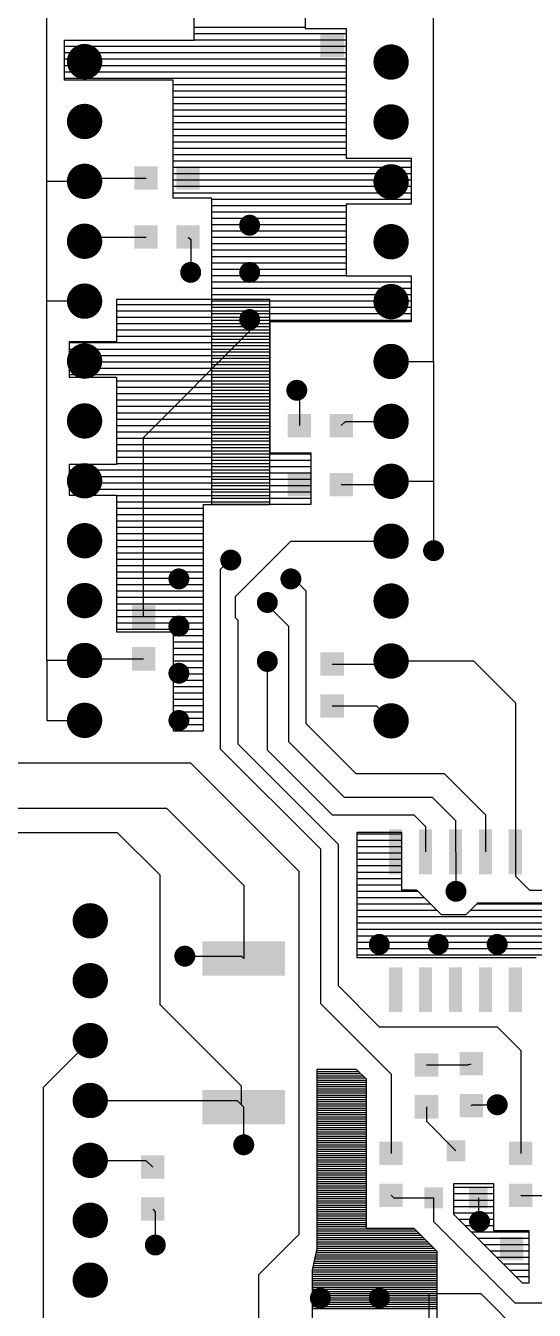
# Model space of a CAD drawing. Extents: x 295 to 953, y 10 to 290.
# Drawn here: x 681.2 to 716.8, y 129.5 to 219.4 of the extents above; entities that cross this region are included whole.
import ezdxf

# ---------------------------------------------------------------- set-up
doc = ezdxf.new("R2010")
doc.units = 0
doc.header["$LTSCALE"] = 5
doc.header["$MEASUREMENT"] = 0
doc.layers.get('0').update_dxf_attribs({"linetype": 'CONTINUOUS', "lineweight": 25})
doc.layers.add('COMP_GB', color=1, linetype='CONTINUOUS')

msp = doc.modelspace()

# ---------------------------------------------------------------- linework, layer by layer
for points, const_width in [([(684.709, 216.901, 1), (685.946, 216.901, 1)], 1.236), ([(706.159, 216.868, 1), (707.396, 216.868, 1)], 1.236), ([(684.709, 212.71, 1), (685.946, 212.71, 1)], 1.236), ([(706.159, 212.677, 1), (707.396, 212.677, 1)], 1.236), ([(684.709, 208.519, 1), (685.946, 208.519, 1)], 1.236), ([(706.159, 208.486, 1), (707.396, 208.486, 1)], 1.236), ([(696.511, 205.45, 1), (697.244, 205.45, 1)], 0.733), ([(684.709, 204.328, 1), (685.946, 204.328, 1)], 1.236), ([(706.159, 204.295, 1), (707.396, 204.295, 1)], 1.236), ([(692.386, 202.15, 1), (693.119, 202.15, 1)], 0.733), ([(696.511, 202.15, 1), (697.244, 202.15, 1)], 0.733), ([(684.709, 200.137, 1), (685.946, 200.137, 1)], 1.236), ([(706.159, 200.104, 1), (707.396, 200.104, 1)], 1.236), ([(696.511, 198.85, 1), (697.244, 198.85, 1)], 0.733), ([(684.709, 195.946, 1), (685.946, 195.946, 1)], 1.236), ([(706.159, 195.913, 1), (707.396, 195.913, 1)], 1.236), ([(699.811, 193.9, 1), (700.544, 193.9, 1)], 0.733), ([(684.709, 191.755, 1), (685.946, 191.755, 1)], 1.236), ([(706.159, 191.722, 1), (707.396, 191.722, 1)], 1.236), ([(684.709, 187.564, 1), (685.946, 187.564, 1)], 1.236), ([(706.159, 187.531, 1), (707.396, 187.531, 1)], 1.236), ([(684.709, 183.373, 1), (685.946, 183.373, 1)], 1.236), ([(706.159, 183.34, 1), (707.396, 183.34, 1)], 1.236), ([(709.381, 182.68, 1), (710.114, 182.68, 1)], 0.733), ([(695.191, 182.02, 1), (695.924, 182.02, 1)], 0.733), ([(691.561, 180.7, 1), (692.294, 180.7, 1)], 0.733), ([(699.398, 180.7, 1), (700.132, 180.7, 1)], 0.733), ([(684.709, 179.182, 1), (685.946, 179.182, 1)], 1.236), ([(706.159, 179.149, 1), (707.396, 179.149, 1)], 1.236), ([(697.748, 179.05, 1), (698.482, 179.05, 1)], 0.733), ([(691.561, 177.4, 1), (692.294, 177.4, 1)], 0.733), ([(684.709, 174.991, 1), (685.946, 174.991, 1)], 1.236), ([(706.159, 174.958, 1), (707.396, 174.958, 1)], 1.236), ([(697.748, 174.925, 1), (698.482, 174.925, 1)], 0.733), ([(691.561, 174.1, 1), (692.294, 174.1, 1)], 0.733), ([(684.709, 170.8, 1), (685.946, 170.8, 1)], 1.236), ([(706.159, 170.767, 1), (707.396, 170.767, 1)], 1.236), ([(691.561, 170.8, 1), (692.294, 170.8, 1)], 0.733), ([(710.948, 158.838, 1), (711.682, 158.838, 1)], 0.733), ([(685.105, 156.775, 1), (686.342, 156.775, 1)], 1.236), ([(705.586, 155.125, 1), (706.319, 155.125, 1)], 0.733), ([(709.711, 155.125, 1), (710.444, 155.125, 1)], 0.733), ([(713.836, 155.125, 1), (714.569, 155.125, 1)], 0.733), ([(691.973, 154.3, 1), (692.707, 154.3, 1)], 0.733), ([(685.105, 152.584, 1), (686.342, 152.584, 1)], 1.236), ([(685.105, 148.393, 1), (686.342, 148.393, 1)], 1.236), ([(685.105, 144.202, 1), (686.342, 144.202, 1)], 1.236), ([(713.836, 143.905, 1), (714.569, 143.905, 1)], 0.733), ([(685.105, 140.011, 1), (686.342, 140.011, 1)], 1.236), ([(696.098, 141.1, 1), (696.832, 141.1, 1)], 0.733), ([(685.105, 135.82, 1), (686.342, 135.82, 1)], 1.236), ([(712.598, 135.738, 1), (713.332, 135.738, 1)], 0.733), ([(689.911, 134.088, 1), (690.644, 134.088, 1)], 0.733), ([(685.105, 131.629, 1), (686.342, 131.629, 1)], 1.236), ([(701.461, 130.375, 1), (702.194, 130.375, 1)], 0.733), ([(705.586, 130.375, 1), (706.319, 130.375, 1)], 0.733)]:
    msp.add_lwpolyline(points, format="xyb", close=True, dxfattribs=dict(const_width=const_width))
for points in [[(703.47, 218.825), (703.47, 217.191), (701.835, 218.825), (701.835, 217.191)], [(690.453, 209.567), (690.453, 207.933), (688.818, 209.567), (688.818, 207.933)], [(693.387, 209.567), (693.387, 207.933), (691.752, 209.567), (691.752, 207.933)], [(690.453, 205.442), (690.453, 203.808), (688.818, 205.442), (688.818, 203.808)], [(693.387, 205.442), (693.387, 203.808), (691.752, 205.442), (691.752, 203.808)], [(701.178, 192.242), (701.178, 190.608), (699.543, 192.242), (699.543, 190.608)], [(704.112, 192.242), (704.112, 190.608), (702.477, 192.242), (702.477, 190.608)], [(701.178, 188.117), (701.178, 186.483), (699.543, 188.117), (699.543, 186.483)], [(704.112, 188.117), (704.112, 186.483), (702.477, 188.117), (702.477, 186.483)], [(690.27, 178.859), (690.27, 177.225), (688.635, 178.859), (688.635, 177.225)], [(690.27, 175.925), (690.27, 174.291), (688.635, 175.925), (688.635, 174.291)], [(703.47, 175.559), (703.47, 173.925), (701.835, 175.559), (701.835, 173.925)], [(703.47, 172.625), (703.47, 170.991), (701.835, 172.625), (701.835, 170.991)], [(707.552, 163.166), (707.552, 160.023), (706.63, 163.166), (706.63, 160.023)], [(709.648, 163.166), (709.648, 160.023), (708.726, 163.166), (708.726, 160.023)], [(711.743, 163.166), (711.743, 160.023), (710.821, 163.166), (710.821, 160.023)], [(713.839, 163.166), (713.839, 160.023), (712.917, 163.166), (712.917, 160.023)], [(715.934, 163.166), (715.934, 160.023), (715.012, 163.166), (715.012, 160.023)], [(699.353, 155.331), (699.353, 152.939), (693.578, 155.331), (693.578, 152.939)], [(707.552, 153.527), (707.552, 150.384), (706.63, 153.527), (706.63, 150.384)], [(709.648, 153.527), (709.648, 150.384), (708.726, 153.527), (708.726, 150.384)], [(711.743, 153.527), (711.743, 150.384), (710.821, 153.527), (710.821, 150.384)], [(713.839, 153.527), (713.839, 150.384), (712.917, 153.527), (712.917, 150.384)], [(715.934, 153.527), (715.934, 150.384), (715.012, 153.527), (715.012, 150.384)], [(710.07, 147.509), (710.07, 145.875), (708.435, 147.509), (708.435, 145.875)], [(713.205, 147.592), (713.205, 145.957), (711.57, 147.592), (711.57, 145.957)], [(699.353, 144.936), (699.353, 142.544), (693.578, 144.936), (693.578, 142.544)], [(710.07, 144.575), (710.07, 142.941), (708.435, 144.575), (708.435, 142.941)], [(713.205, 144.658), (713.205, 143.023), (711.57, 144.658), (711.57, 143.023)], [(707.595, 141.322), (707.595, 139.687), (705.96, 141.322), (705.96, 139.687)], [(711.965, 141.421), (711.965, 139.954), (710.665, 141.421), (710.665, 139.954)], [(716.67, 141.322), (716.67, 139.687), (715.035, 141.322), (715.035, 139.687)], [(690.91, 140.358), (690.91, 138.724), (689.276, 140.358), (689.276, 138.724)], [(707.595, 138.388), (707.595, 136.753), (705.96, 138.388), (705.96, 136.753)], [(710.397, 138.121), (710.397, 136.654), (709.098, 138.121), (709.098, 136.654)], [(713.532, 138.121), (713.532, 136.654), (712.233, 138.121), (712.233, 136.654)], [(716.67, 138.388), (716.67, 136.753), (715.035, 138.388), (715.035, 136.753)], [(690.91, 137.424), (690.91, 135.79), (689.276, 137.424), (689.276, 135.79)], [(716.028, 134.657), (716.028, 133.023), (714.393, 134.657), (714.393, 133.023)]]:
    msp.add_solid(points)
at = {"layer": 'COMP_GB', "color": 7}
for p, q in [((700.755, 227.972), (700.755, 219.227)), ((693, 218.403), (693, 226.735)), ((682.688, 208.519), (682.688, 225.283)), ((709.748, 195.913), (709.748, 221.059)), ((693, 219.309), (700.755, 219.309)), ((693, 218.864), (703.643, 218.864)), ((700.755, 219.227), (703.643, 219.227)), ((703.643, 219.227), (703.643, 210.153)), ((683.925, 215.597), (683.925, 218.403)), ((683.925, 218.403), (693, 218.403)), ((683.925, 217.973), (703.643, 217.973)), ((693, 218.418), (703.643, 218.418)), ((683.925, 217.527), (703.643, 217.527)), ((683.925, 217.082), (703.643, 217.082)), ((683.925, 216.636), (703.643, 216.636)), ((683.925, 216.191), (703.643, 216.191)), ((683.925, 215.745), (703.643, 215.745)), ((691.515, 215.597), (683.925, 215.597)), ((691.515, 207.347), (691.515, 215.597)), ((691.515, 215.3), (703.643, 215.3)), ((691.515, 214.854), (703.643, 214.854)), ((691.515, 214.409), (703.643, 214.409)), ((691.515, 213.963), (703.643, 213.963)), ((691.515, 213.518), (703.643, 213.518)), ((691.515, 213.072), (703.643, 213.072)), ((691.515, 212.627), (703.643, 212.627)), ((691.515, 212.181), (703.643, 212.181)), ((691.515, 211.736), (703.643, 211.736)), ((691.515, 211.29), (703.643, 211.29)), ((691.515, 210.845), (703.643, 210.845)), ((691.515, 210.399), (703.643, 210.399)), ((691.515, 209.954), (708.18, 209.954)), ((691.515, 209.508), (708.18, 209.508)), ((703.643, 210.153), (708.18, 210.153)), ((708.18, 210.153), (708.18, 206.935)), ((685.328, 208.519), (685.559, 208.75)), ((685.559, 208.75), (689.636, 208.75)), ((691.515, 209.063), (708.18, 209.063)), ((691.515, 208.617), (708.18, 208.617)), ((682.688, 200.137), (682.688, 208.519)), ((685.328, 208.519), (682.688, 208.519)), ((691.515, 208.172), (708.18, 208.172)), ((691.515, 207.726), (708.18, 207.726)), ((694.238, 207.347), (691.515, 207.347)), ((694.238, 185.898), (694.238, 207.347)), ((694.238, 207.281), (708.18, 207.281)), ((694.238, 206.835), (703.643, 206.835)), ((708.18, 206.935), (703.643, 206.935)), ((703.643, 206.935), (703.643, 201.903)), ((694.238, 206.39), (703.643, 206.39)), ((694.238, 205.944), (703.643, 205.944)), ((694.238, 205.499), (703.643, 205.499)), ((694.238, 205.053), (703.643, 205.053)), ((685.328, 204.328), (685.625, 204.625)), ((685.625, 204.625), (689.636, 204.625)), ((692.569, 204.625), (692.753, 204.442)), ((692.753, 204.442), (692.753, 202.15)), ((694.238, 204.608), (703.643, 204.608)), ((694.238, 204.162), (703.643, 204.162)), ((694.238, 203.717), (703.643, 203.717)), ((694.238, 203.271), (703.643, 203.271)), ((694.238, 202.826), (703.643, 202.826)), ((694.238, 202.38), (703.643, 202.38)), ((694.238, 201.935), (703.643, 201.935)), ((694.238, 201.489), (708.18, 201.489)), ((703.643, 201.903), (708.18, 201.903)), ((708.18, 201.903), (708.18, 198.685)), ((694.238, 201.044), (708.18, 201.044)), ((694.238, 200.598), (708.18, 200.598)), ((685.328, 200.137), (682.688, 200.137)), ((682.688, 174.991), (682.688, 200.137)), ((698.28, 200.252), (687.555, 200.252)), ((687.555, 200.252), (687.555, 197.282)), ((687.555, 199.905), (698.28, 199.905)), ((694.238, 200.153), (708.18, 200.153)), ((694.238, 199.707), (708.18, 199.707)), ((698.28, 185.898), (698.28, 200.252)), ((687.555, 199.46), (698.28, 199.46)), ((687.555, 199.014), (698.28, 199.014)), ((694.238, 199.262), (708.18, 199.262)), ((694.238, 198.816), (708.18, 198.816)), ((696.878, 198.025), (696.878, 198.85)), ((708.18, 198.685), (698.28, 198.685)), ((698.28, 198.685), (698.28, 189.528)), ((687.555, 198.569), (698.28, 198.569)), ((687.555, 198.123), (698.28, 198.123)), ((689.453, 190.6), (696.878, 198.025)), ((694.238, 198.371), (698.28, 198.371)), ((694.238, 197.925), (698.28, 197.925)), ((684.255, 197.282), (684.255, 194.808)), ((687.555, 197.282), (684.255, 197.282)), ((684.255, 197.232), (698.28, 197.232)), ((687.555, 197.678), (698.28, 197.678)), ((694.238, 197.48), (698.28, 197.48)), ((694.238, 197.034), (698.28, 197.034)), ((684.255, 196.787), (698.28, 196.787)), ((684.255, 196.341), (698.28, 196.341)), ((694.238, 196.589), (698.28, 196.589)), ((694.238, 196.143), (698.28, 196.143)), ((684.255, 195.896), (698.28, 195.896)), ((684.255, 195.45), (698.28, 195.45)), ((694.238, 195.698), (698.28, 195.698)), ((694.238, 195.252), (698.28, 195.252)), ((706.778, 195.913), (709.748, 195.913)), ((709.748, 195.913), (709.748, 187.531)), ((684.255, 195.005), (698.28, 195.005)), ((684.255, 194.808), (687.555, 194.808)), ((687.555, 194.808), (687.555, 188.702)), ((687.555, 194.559), (698.28, 194.559)), ((694.238, 194.807), (698.28, 194.807)), ((694.238, 194.361), (698.28, 194.361)), ((687.555, 194.114), (698.28, 194.114)), ((687.555, 193.668), (698.28, 193.668)), ((694.238, 193.916), (698.28, 193.916)), ((694.238, 193.47), (698.28, 193.47)), ((700.178, 193.9), (700.361, 193.717)), ((700.361, 193.717), (700.361, 191.425)), ((687.555, 193.223), (698.28, 193.223)), ((687.555, 192.777), (698.28, 192.777)), ((694.238, 193.025), (698.28, 193.025)), ((694.238, 192.579), (698.28, 192.579)), ((687.555, 192.332), (698.28, 192.332)), ((687.555, 191.886), (698.28, 191.886)), ((694.238, 192.134), (698.28, 192.134)), ((694.238, 191.688), (698.28, 191.688)), ((703.294, 191.425), (703.591, 191.722)), ((703.591, 191.722), (706.778, 191.722)), ((687.555, 191.441), (698.28, 191.441)), ((687.555, 190.995), (698.28, 190.995)), ((689.453, 178.042), (689.453, 190.6)), ((694.238, 191.243), (698.28, 191.243)), ((694.238, 190.797), (698.28, 190.797)), ((687.555, 190.55), (698.28, 190.55)), ((687.555, 190.104), (698.28, 190.104)), ((694.238, 190.352), (698.28, 190.352)), ((694.238, 189.906), (698.28, 189.906)), ((687.555, 189.659), (698.28, 189.659)), ((687.555, 189.213), (698.28, 189.213)), ((694.238, 189.461), (701.168, 189.461)), ((694.238, 189.015), (701.168, 189.015)), ((698.28, 189.528), (701.168, 189.528)), ((701.168, 189.528), (701.168, 185.898)), ((687.555, 188.702), (684.255, 188.702)), ((684.255, 188.702), (684.255, 186.558)), ((684.255, 188.322), (698.28, 188.322)), ((684.255, 187.877), (698.28, 187.877)), ((687.555, 188.768), (698.28, 188.768)), ((694.238, 188.57), (701.168, 188.57)), ((694.238, 188.124), (701.168, 188.124)), ((684.255, 187.431), (698.28, 187.431)), ((684.255, 186.986), (698.28, 186.986)), ((694.238, 187.679), (701.168, 187.679)), ((694.238, 187.233), (701.168, 187.233)), ((703.294, 187.3), (706.547, 187.3)), ((706.547, 187.3), (706.778, 187.531)), ((706.778, 187.531), (709.748, 187.531)), ((709.748, 187.531), (709.748, 182.68)), ((684.255, 186.558), (687.555, 186.558)), ((687.555, 186.558), (687.555, 176.988)), ((687.555, 186.54), (698.28, 186.54)), ((687.555, 186.095), (698.28, 186.095)), ((694.238, 186.788), (701.168, 186.788)), ((694.238, 186.342), (701.168, 186.342)), ((687.555, 185.649), (693.66, 185.649)), ((687.555, 185.204), (693.66, 185.204)), ((693.66, 170.058), (693.66, 185.898)), ((693.66, 185.898), (698.28, 185.898)), ((701.168, 185.898), (694.238, 185.898)), ((687.555, 184.758), (693.66, 184.758)), ((687.555, 184.313), (693.66, 184.313)), ((687.555, 183.867), (693.66, 183.867)), ((687.555, 183.422), (693.66, 183.422)), ((687.555, 182.976), (693.66, 182.976)), ((687.555, 182.531), (693.66, 182.531)), ((695.888, 179.463), (699.765, 183.34)), ((699.765, 183.34), (706.778, 183.34)), ((687.555, 182.085), (693.66, 182.085)), ((687.555, 181.64), (693.66, 181.64)), ((694.815, 181.36), (695.475, 182.02)), ((695.475, 182.02), (695.558, 182.02)), ((687.555, 181.194), (693.66, 181.194)), ((687.555, 180.749), (693.66, 180.749)), ((694.815, 181.36), (694.815, 168.82)), ((699.765, 180.7), (699.982, 180.7)), ((699.982, 180.7), (700.807, 179.875)), ((687.555, 180.303), (693.66, 180.303)), ((687.555, 179.858), (693.66, 179.858)), ((700.807, 179.875), (700.807, 170.583)), ((687.555, 179.412), (693.66, 179.412)), ((687.555, 178.967), (693.66, 178.967)), ((695.888, 177.977), (695.888, 179.463)), ((698.115, 179.05), (698.115, 178.875)), ((687.555, 178.521), (693.66, 178.521)), ((687.555, 178.076), (693.66, 178.076)), ((698.115, 178.875), (699.59, 177.4)), ((687.555, 177.63), (693.66, 177.63)), ((687.555, 177.185), (693.66, 177.185)), ((695.888, 177.977), (696.053, 177.812)), ((696.053, 177.812), (696.053, 169.15)), ((699.59, 177.4), (699.59, 169.325)), ((687.555, 176.988), (691.515, 176.988)), ((691.515, 176.988), (691.515, 170.058)), ((691.515, 176.739), (693.66, 176.739)), ((691.515, 176.294), (693.66, 176.294)), ((691.515, 175.848), (693.66, 175.848)), ((691.515, 175.403), (693.66, 175.403)), ((685.328, 174.991), (682.688, 174.991)), ((682.688, 174.991), (682.688, 170.8)), ((685.328, 174.991), (685.445, 175.108)), ((685.445, 175.108), (689.453, 175.108)), ((691.515, 174.957), (693.66, 174.957)), ((691.515, 174.512), (693.66, 174.512)), ((698.115, 174.925), (698.115, 168.738)), ((702.653, 174.742), (706.561, 174.742)), ((706.561, 174.742), (706.778, 174.958)), ((706.778, 174.958), (712.553, 174.958)), ((712.553, 174.958), (715.473, 172.037)), ((691.515, 174.066), (693.66, 174.066)), ((691.515, 173.621), (693.66, 173.621)), ((691.515, 173.175), (693.66, 173.175)), ((691.515, 172.73), (693.66, 172.73)), ((691.515, 172.284), (693.66, 172.284)), ((691.515, 171.839), (693.66, 171.839)), ((702.653, 171.808), (705.755, 171.808)), ((705.755, 171.808), (706.778, 170.785)), ((715.473, 172.037), (715.473, 161.595)), ((682.688, 170.8), (685.328, 170.8)), ((691.515, 171.393), (693.66, 171.393)), ((691.515, 170.948), (693.66, 170.948)), ((691.515, 170.502), (693.66, 170.502)), ((691.515, 170.058), (693.66, 170.058)), ((700.807, 170.583), (704.303, 167.088)), ((706.778, 170.785), (706.778, 170.767)), ((696.053, 169.15), (703.065, 162.137)), ((699.59, 169.325), (703.494, 165.421)), ((694.815, 168.82), (701.828, 161.808)), ((698.115, 168.738), (702.653, 164.2)), ((677.738, 167.83), (692.731, 167.83)), ((692.731, 167.83), (700.321, 160.24)), ((704.303, 167.088), (710.49, 167.088)), ((710.49, 167.088), (713.378, 164.2)), ((703.494, 165.421), (709.649, 165.421)), ((709.649, 165.421), (711.282, 163.787)), ((671.258, 164.657), (691.058, 164.657)), ((691.058, 164.657), (696.465, 159.25)), ((702.653, 164.2), (708.362, 164.2)), ((708.362, 164.2), (709.187, 163.375)), ((711.282, 163.787), (711.282, 161.595)), ((713.378, 164.2), (713.378, 161.595)), ((670.89, 162.963), (687.618, 162.963)), ((687.618, 162.963), (690.598, 159.983)), ((707.52, 162.963), (704.385, 162.963)), ((704.385, 162.963), (704.385, 154.218)), ((704.385, 162.863), (707.52, 162.863)), ((707.52, 158.92), (707.52, 162.963)), ((709.187, 163.375), (709.187, 161.595)), ((701.828, 161.808), (701.828, 151)), ((703.065, 162.137), (703.065, 152.238)), ((704.385, 162.417), (707.52, 162.417)), ((704.385, 161.972), (707.52, 161.972)), ((704.385, 161.526), (707.52, 161.526)), ((704.385, 161.081), (707.52, 161.081)), ((711.282, 161.595), (711.315, 161.562)), ((711.315, 161.562), (711.315, 158.838)), ((715.473, 161.595), (715.473, 159.91)), ((700.321, 160.24), (700.321, 134.83)), ((704.385, 160.635), (707.52, 160.635)), ((704.385, 160.19), (707.52, 160.19)), ((690.598, 159.983), (690.598, 150.908)), ((696.465, 159.25), (696.465, 154.135)), ((704.385, 159.744), (707.52, 159.744)), ((704.385, 159.299), (707.52, 159.299)), ((715.473, 159.91), (716.463, 158.92)), ((704.385, 158.853), (708.639, 158.853)), ((704.385, 158.408), (709.085, 158.408)), ((708.573, 158.92), (707.52, 158.92)), ((710.305, 157.188), (708.573, 158.92)), ((716.463, 158.92), (722.948, 158.92)), ((704.385, 157.962), (709.53, 157.962)), ((704.385, 157.517), (709.976, 157.517)), ((712.82, 158.012), (711.995, 157.188)), ((712.325, 157.517), (723.011, 157.517)), ((712.77, 157.962), (722.565, 157.962)), ((722.515, 158.012), (712.82, 158.012)), ((704.385, 157.071), (723.456, 157.071)), ((704.385, 156.626), (723.69, 156.626)), ((711.995, 157.188), (710.305, 157.188)), ((704.385, 156.18), (723.69, 156.18)), ((704.385, 155.735), (723.69, 155.735)), ((704.385, 155.289), (723.69, 155.289)), ((704.385, 154.844), (723.69, 154.844)), ((692.34, 154.3), (696.3, 154.3)), ((696.3, 154.3), (696.465, 154.135)), ((704.385, 154.398), (723.69, 154.398)), ((704.385, 154.218), (716.925, 154.218)), ((703.065, 152.238), (705.953, 149.35)), ((690.598, 150.908), (696.28, 145.225)), ((701.828, 151), (706.778, 146.05)), ((705.953, 149.35), (714.203, 149.35)), ((714.203, 149.35), (715.853, 147.7)), ((682.44, 145.109), (685.724, 148.393)), ((715.853, 147.7), (715.853, 140.504)), ((709.253, 146.692), (712.14, 146.692)), ((712.14, 146.692), (712.388, 146.774)), ((704.35, 146.379), (701.581, 146.379)), ((701.581, 146.379), (701.581, 133.831)), ((701.581, 146.236), (704.493, 146.236)), ((701.581, 146.086), (704.643, 146.086)), ((701.581, 145.935), (704.794, 145.935)), ((701.581, 145.784), (704.945, 145.784)), ((701.581, 145.633), (705.044, 145.633)), ((705.044, 145.685), (704.35, 146.379)), ((705.044, 135.241), (705.044, 145.685)), ((706.778, 146.05), (706.778, 140.504)), ((682.44, 145.109), (682.44, 118.067)), ((696.28, 145.225), (696.28, 143.925)), ((701.581, 145.482), (705.044, 145.482)), ((701.581, 145.331), (705.044, 145.331)), ((701.581, 145.18), (705.044, 145.18)), ((701.581, 145.029), (705.044, 145.029)), ((701.581, 144.879), (705.044, 144.879)), ((701.581, 144.728), (705.044, 144.728)), ((685.724, 144.202), (696.003, 144.202)), ((696.003, 144.202), (696.28, 143.925)), ((696.28, 143.925), (696.341, 143.864)), ((696.465, 143.74), (696.341, 143.864)), ((701.581, 144.577), (705.044, 144.577)), ((701.581, 144.426), (705.044, 144.426)), ((701.581, 144.275), (705.044, 144.275)), ((701.581, 144.124), (705.044, 144.124)), ((701.581, 143.973), (705.044, 143.973)), ((712.388, 143.841), (712.452, 143.905)), ((712.452, 143.905), (714.203, 143.905)), ((696.465, 141.1), (696.465, 143.74)), ((701.581, 143.822), (705.044, 143.822)), ((701.581, 143.672), (705.044, 143.672)), ((701.581, 143.521), (705.044, 143.521)), ((701.581, 143.37), (705.044, 143.37)), ((701.581, 143.219), (705.044, 143.219)), ((701.581, 143.068), (705.044, 143.068)), ((709.253, 143.758), (709.253, 142.75)), ((701.581, 142.917), (705.044, 142.917)), ((701.581, 142.766), (705.044, 142.766)), ((701.581, 142.615), (705.044, 142.615)), ((701.581, 142.465), (705.044, 142.465)), ((701.581, 142.314), (705.044, 142.314)), ((701.581, 142.163), (705.044, 142.163)), ((709.253, 142.75), (711.315, 140.688)), ((701.581, 142.012), (705.044, 142.012)), ((701.581, 141.861), (705.044, 141.861)), ((701.581, 141.71), (705.044, 141.71)), ((701.581, 141.559), (705.044, 141.559)), ((701.581, 141.408), (705.044, 141.408)), ((701.581, 141.257), (705.044, 141.257)), ((701.581, 141.107), (705.044, 141.107)), ((701.581, 140.956), (705.044, 140.956)), ((701.581, 140.805), (705.044, 140.805)), ((701.581, 140.654), (705.044, 140.654)), ((701.581, 140.503), (705.044, 140.503)), ((701.581, 140.352), (705.044, 140.352)), ((685.724, 140.011), (689.623, 140.011)), ((689.623, 140.011), (690.093, 139.541)), ((701.581, 140.201), (705.044, 140.201)), ((701.581, 140.05), (705.044, 140.05)), ((701.581, 139.9), (705.044, 139.9)), ((701.581, 139.749), (705.044, 139.749)), ((701.581, 139.598), (705.044, 139.598)), ((701.581, 139.447), (705.044, 139.447)), ((701.581, 139.296), (705.044, 139.296)), ((701.581, 139.145), (705.044, 139.145)), ((701.581, 138.994), (705.044, 138.994)), ((701.581, 138.843), (705.044, 138.843)), ((701.581, 138.693), (705.044, 138.693)), ((701.581, 138.542), (705.044, 138.542)), ((701.581, 138.391), (705.044, 138.391)), ((701.581, 138.24), (705.044, 138.24)), ((701.581, 138.089), (705.044, 138.089)), ((701.581, 137.938), (705.044, 137.938)), ((701.581, 137.787), (705.044, 137.787)), ((701.581, 137.636), (705.044, 137.636)), ((706.778, 137.571), (706.961, 137.387)), ((711.15, 138.377), (711.15, 136.253)), ((713.955, 138.377), (711.15, 138.377)), ((711.15, 138.129), (713.955, 138.129)), ((711.15, 137.684), (713.955, 137.684)), ((713.955, 135.077), (713.955, 138.377)), ((715.853, 137.571), (715.871, 137.553)), ((715.871, 137.553), (717.833, 137.553)), ((701.581, 137.486), (705.044, 137.486)), ((701.581, 137.335), (705.044, 137.335)), ((701.581, 137.184), (705.044, 137.184)), ((701.581, 137.033), (705.044, 137.033)), ((701.581, 136.882), (705.044, 136.882)), ((701.581, 136.731), (705.044, 136.731)), ((706.961, 137.387), (709.748, 137.387)), ((709.748, 137.387), (709.748, 135.738)), ((711.15, 137.238), (713.955, 137.238)), ((711.15, 136.793), (713.955, 136.793)), ((712.882, 137.387), (712.882, 135.82)), ((690.093, 136.607), (690.278, 136.422)), ((690.278, 136.422), (690.278, 134.088)), ((701.581, 136.58), (705.044, 136.58)), ((701.581, 136.429), (705.044, 136.429)), ((701.581, 136.279), (705.044, 136.279)), ((701.581, 136.128), (705.044, 136.128)), ((701.581, 135.977), (705.044, 135.977)), ((701.581, 135.826), (705.044, 135.826)), ((711.15, 136.347), (713.955, 136.347)), ((711.15, 136.253), (715.955, 131.447)), ((711.501, 135.902), (713.955, 135.902)), ((712.882, 135.82), (712.965, 135.738)), ((701.581, 135.675), (705.044, 135.675)), ((701.581, 135.524), (705.044, 135.524)), ((701.581, 135.373), (705.044, 135.373)), ((701.581, 135.222), (708.412, 135.222)), ((701.581, 135.072), (708.562, 135.072)), ((701.581, 134.921), (708.713, 134.921)), ((708.393, 135.241), (705.044, 135.241)), ((709.994, 133.64), (708.393, 135.241)), ((709.748, 135.738), (715.44, 130.045)), ((711.946, 135.456), (713.955, 135.456)), ((712.392, 135.011), (716.43, 135.011)), ((716.43, 135.077), (713.955, 135.077)), ((716.43, 131.447), (716.43, 135.077)), ((697.518, 132.027), (700.321, 134.83)), ((701.581, 134.77), (708.864, 134.77)), ((701.581, 134.619), (709.015, 134.619)), ((701.581, 134.468), (709.166, 134.468)), ((701.581, 134.317), (709.317, 134.317)), ((701.581, 134.166), (709.468, 134.166)), ((701.581, 134.015), (709.619, 134.015)), ((712.837, 134.565), (716.43, 134.565)), ((713.283, 134.12), (716.43, 134.12)), ((701.581, 133.831), (701.251, 132.346)), ((701.421, 133.11), (709.994, 133.11)), ((701.455, 133.261), (709.994, 133.261)), ((701.488, 133.412), (709.994, 133.412)), ((701.522, 133.563), (709.994, 133.563)), ((701.555, 133.714), (709.92, 133.714)), ((701.581, 133.865), (709.769, 133.865)), ((709.994, 123.859), (709.994, 133.64)), ((713.728, 133.674), (716.43, 133.674)), ((714.174, 133.229), (716.43, 133.229)), ((701.251, 132.346), (701.251, 100.905)), ((701.251, 132.205), (709.994, 132.205)), ((701.254, 132.356), (709.994, 132.356)), ((701.287, 132.507), (709.994, 132.507)), ((701.321, 132.658), (709.994, 132.658)), ((701.354, 132.808), (709.994, 132.808)), ((701.388, 132.959), (709.994, 132.959)), ((714.619, 132.783), (716.43, 132.783)), ((715.065, 132.338), (716.43, 132.338)), ((697.518, 115.221), (697.518, 132.027)), ((701.251, 132.054), (709.994, 132.054)), ((701.251, 131.903), (709.994, 131.903)), ((701.251, 131.752), (709.994, 131.752)), ((701.251, 131.601), (709.994, 131.601)), ((701.251, 131.451), (709.994, 131.451)), ((701.251, 131.3), (709.994, 131.3)), ((715.51, 131.892), (716.43, 131.892)), ((715.955, 131.447), (716.43, 131.447)), ((701.251, 131.149), (709.994, 131.149)), ((701.251, 130.998), (709.994, 130.998)), ((701.251, 130.847), (709.994, 130.847)), ((701.251, 130.696), (709.994, 130.696)), ((701.251, 130.545), (709.994, 130.545)), ((701.251, 130.394), (709.994, 130.394)), ((709.436, 130.375), (709.436, 130.687)), ((709.436, 130.687), (709.994, 130.687)), ((709.436, 128.312), (709.436, 130.375)), ((709.994, 130.687), (713.048, 130.687)), ((713.048, 130.687), (716.018, 127.717)), ((701.251, 130.244), (709.994, 130.244)), ((701.251, 130.093), (709.994, 130.093)), ((701.251, 129.942), (709.994, 129.942)), ((701.251, 129.791), (709.994, 129.791)), ((701.251, 129.64), (709.994, 129.64)), ((715.44, 130.045), (720.967, 130.045))]:
    msp.add_line(p, q, dxfattribs=at)

doc.saveas('drawing.dxf')
